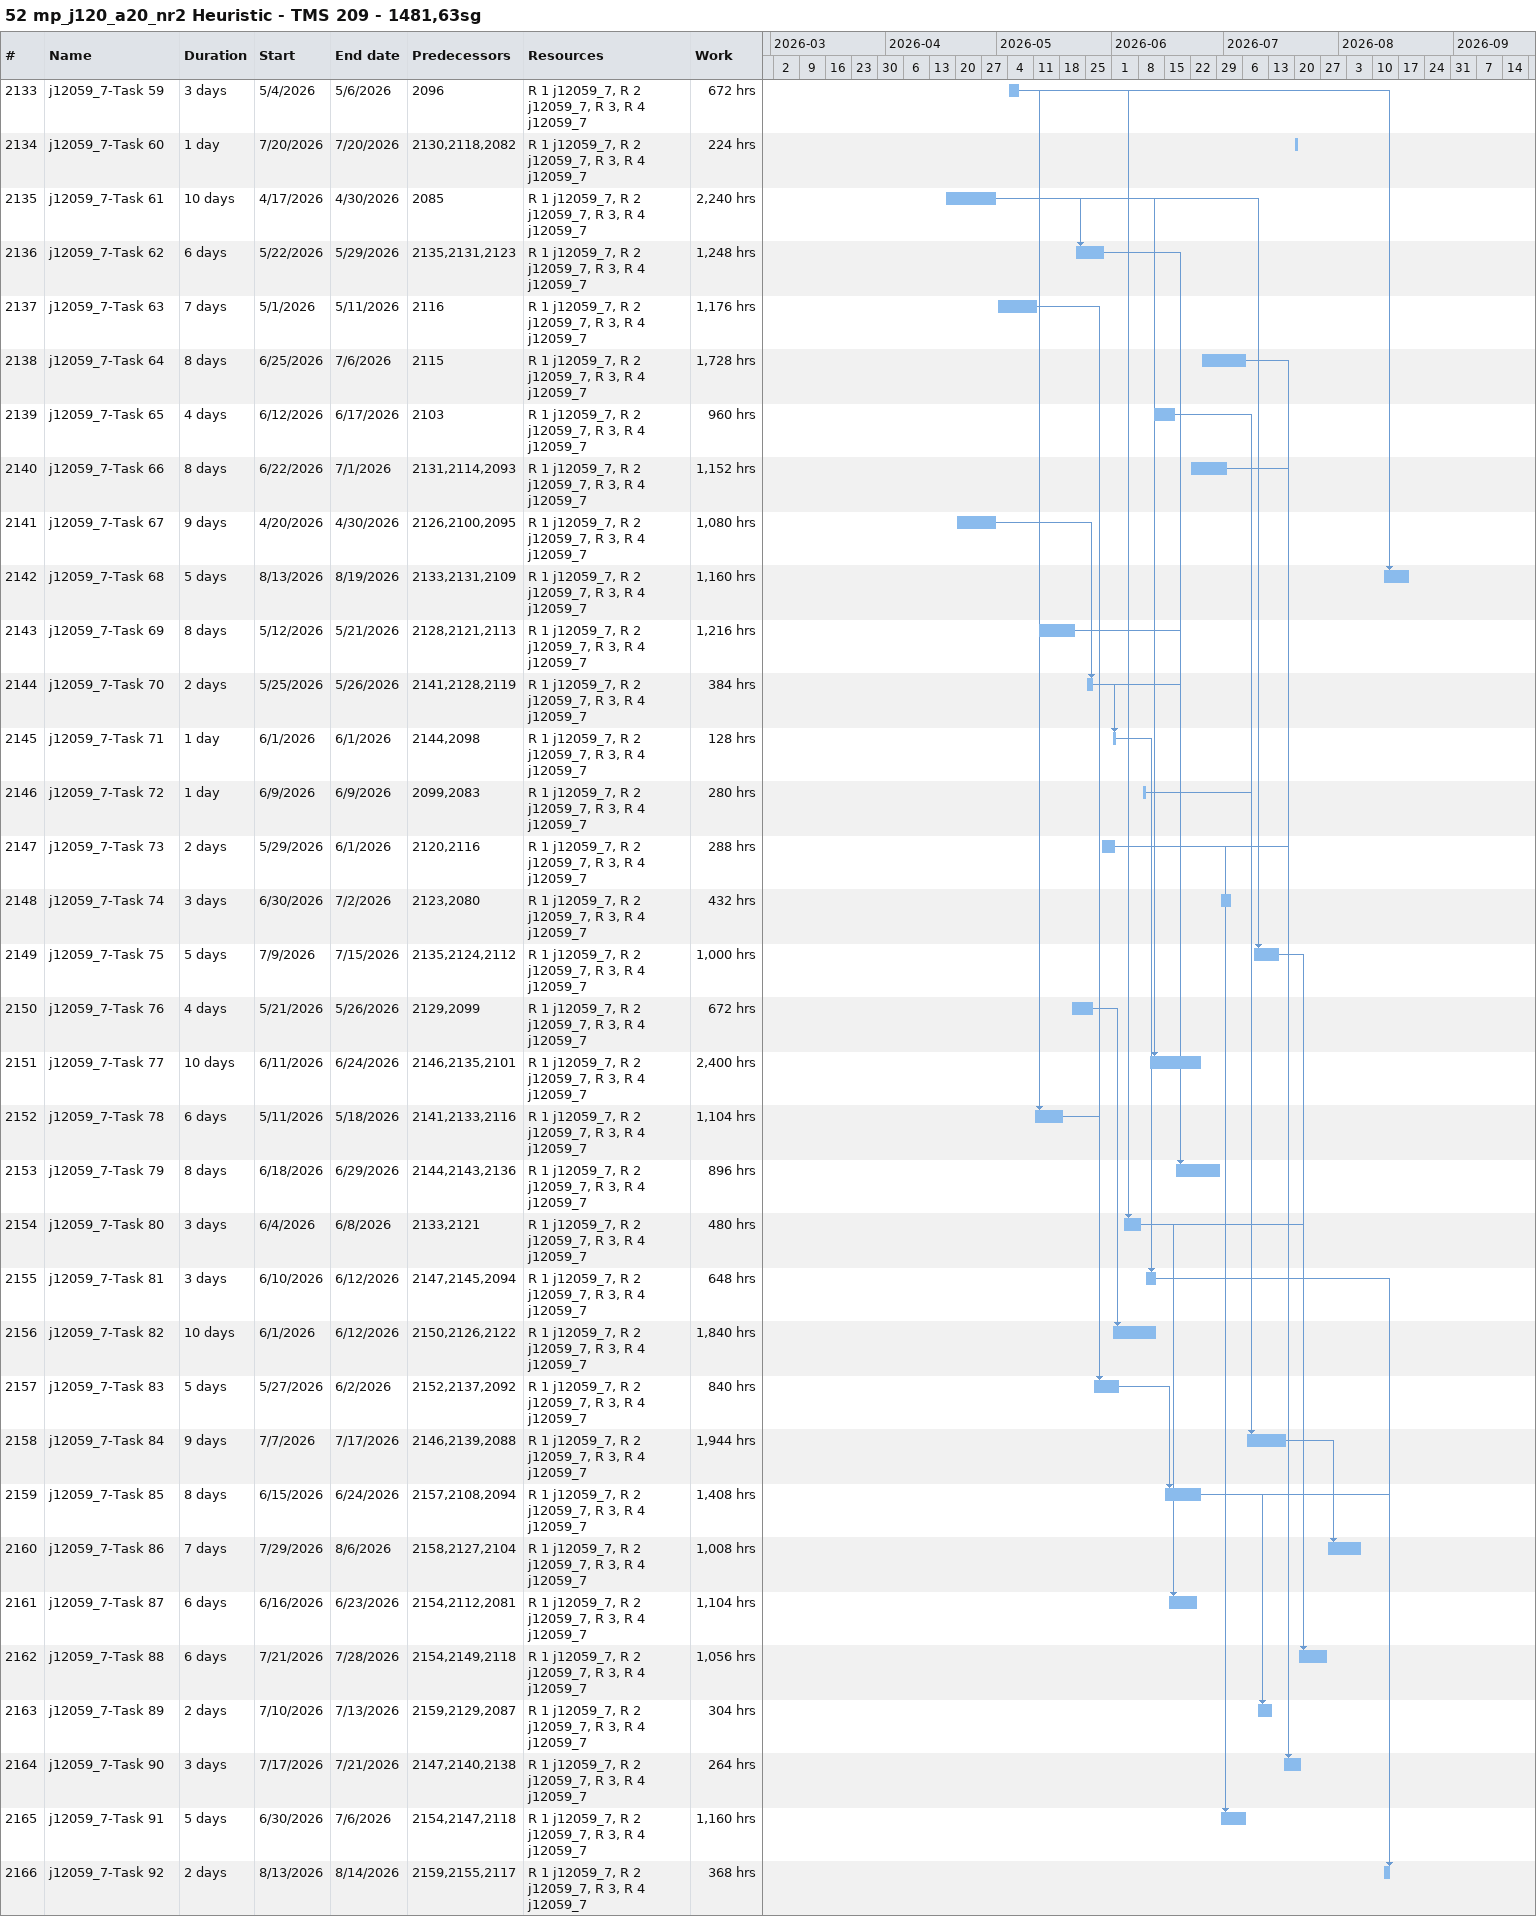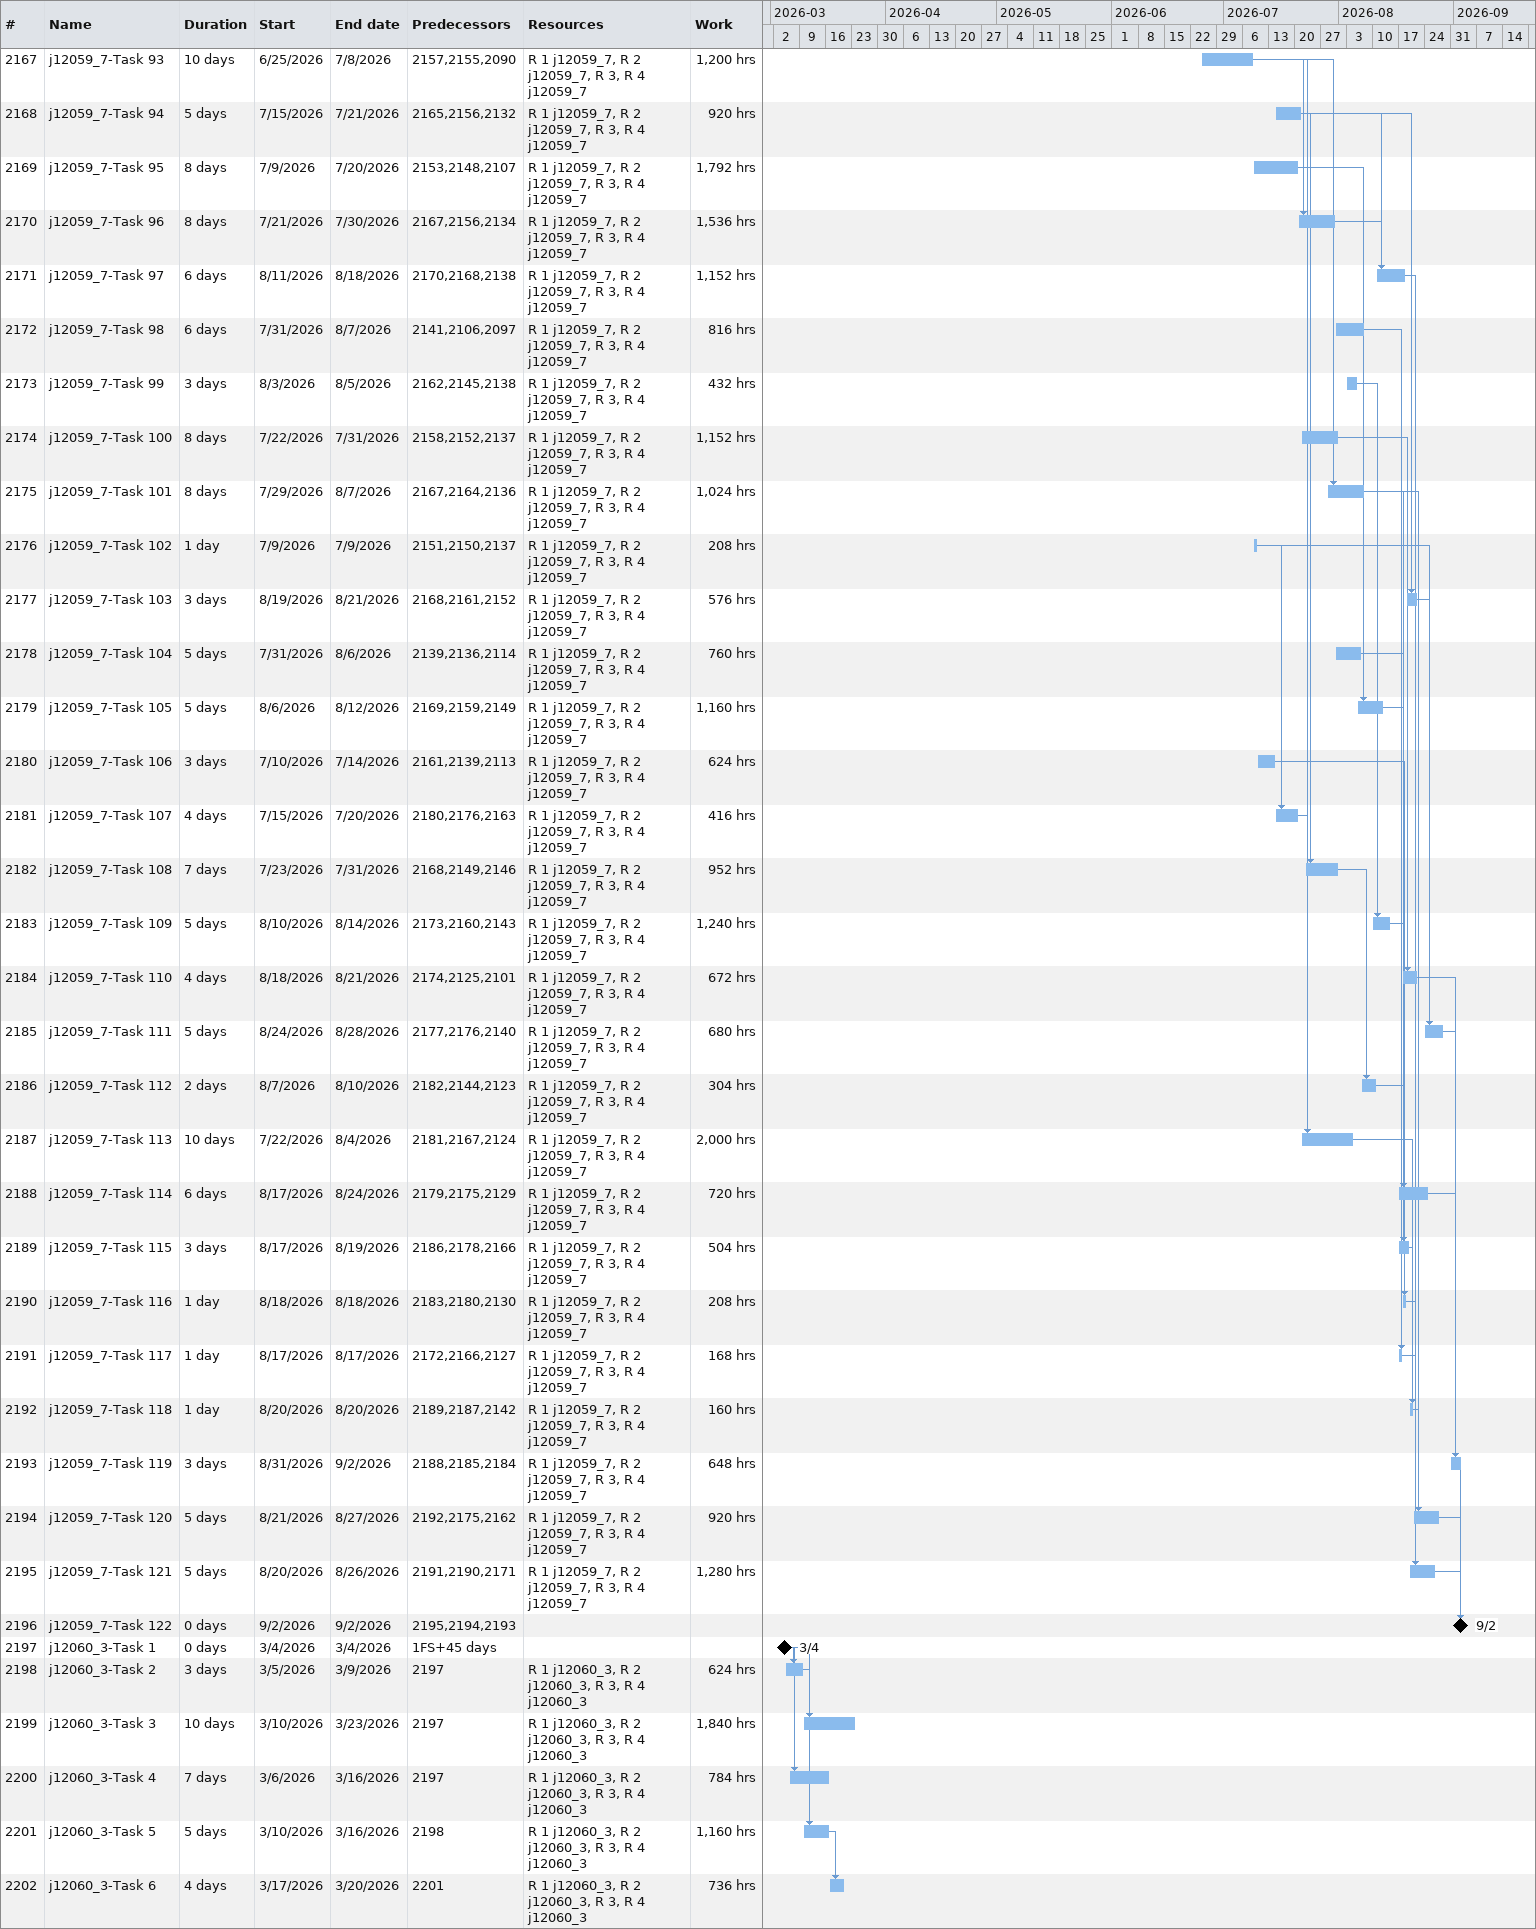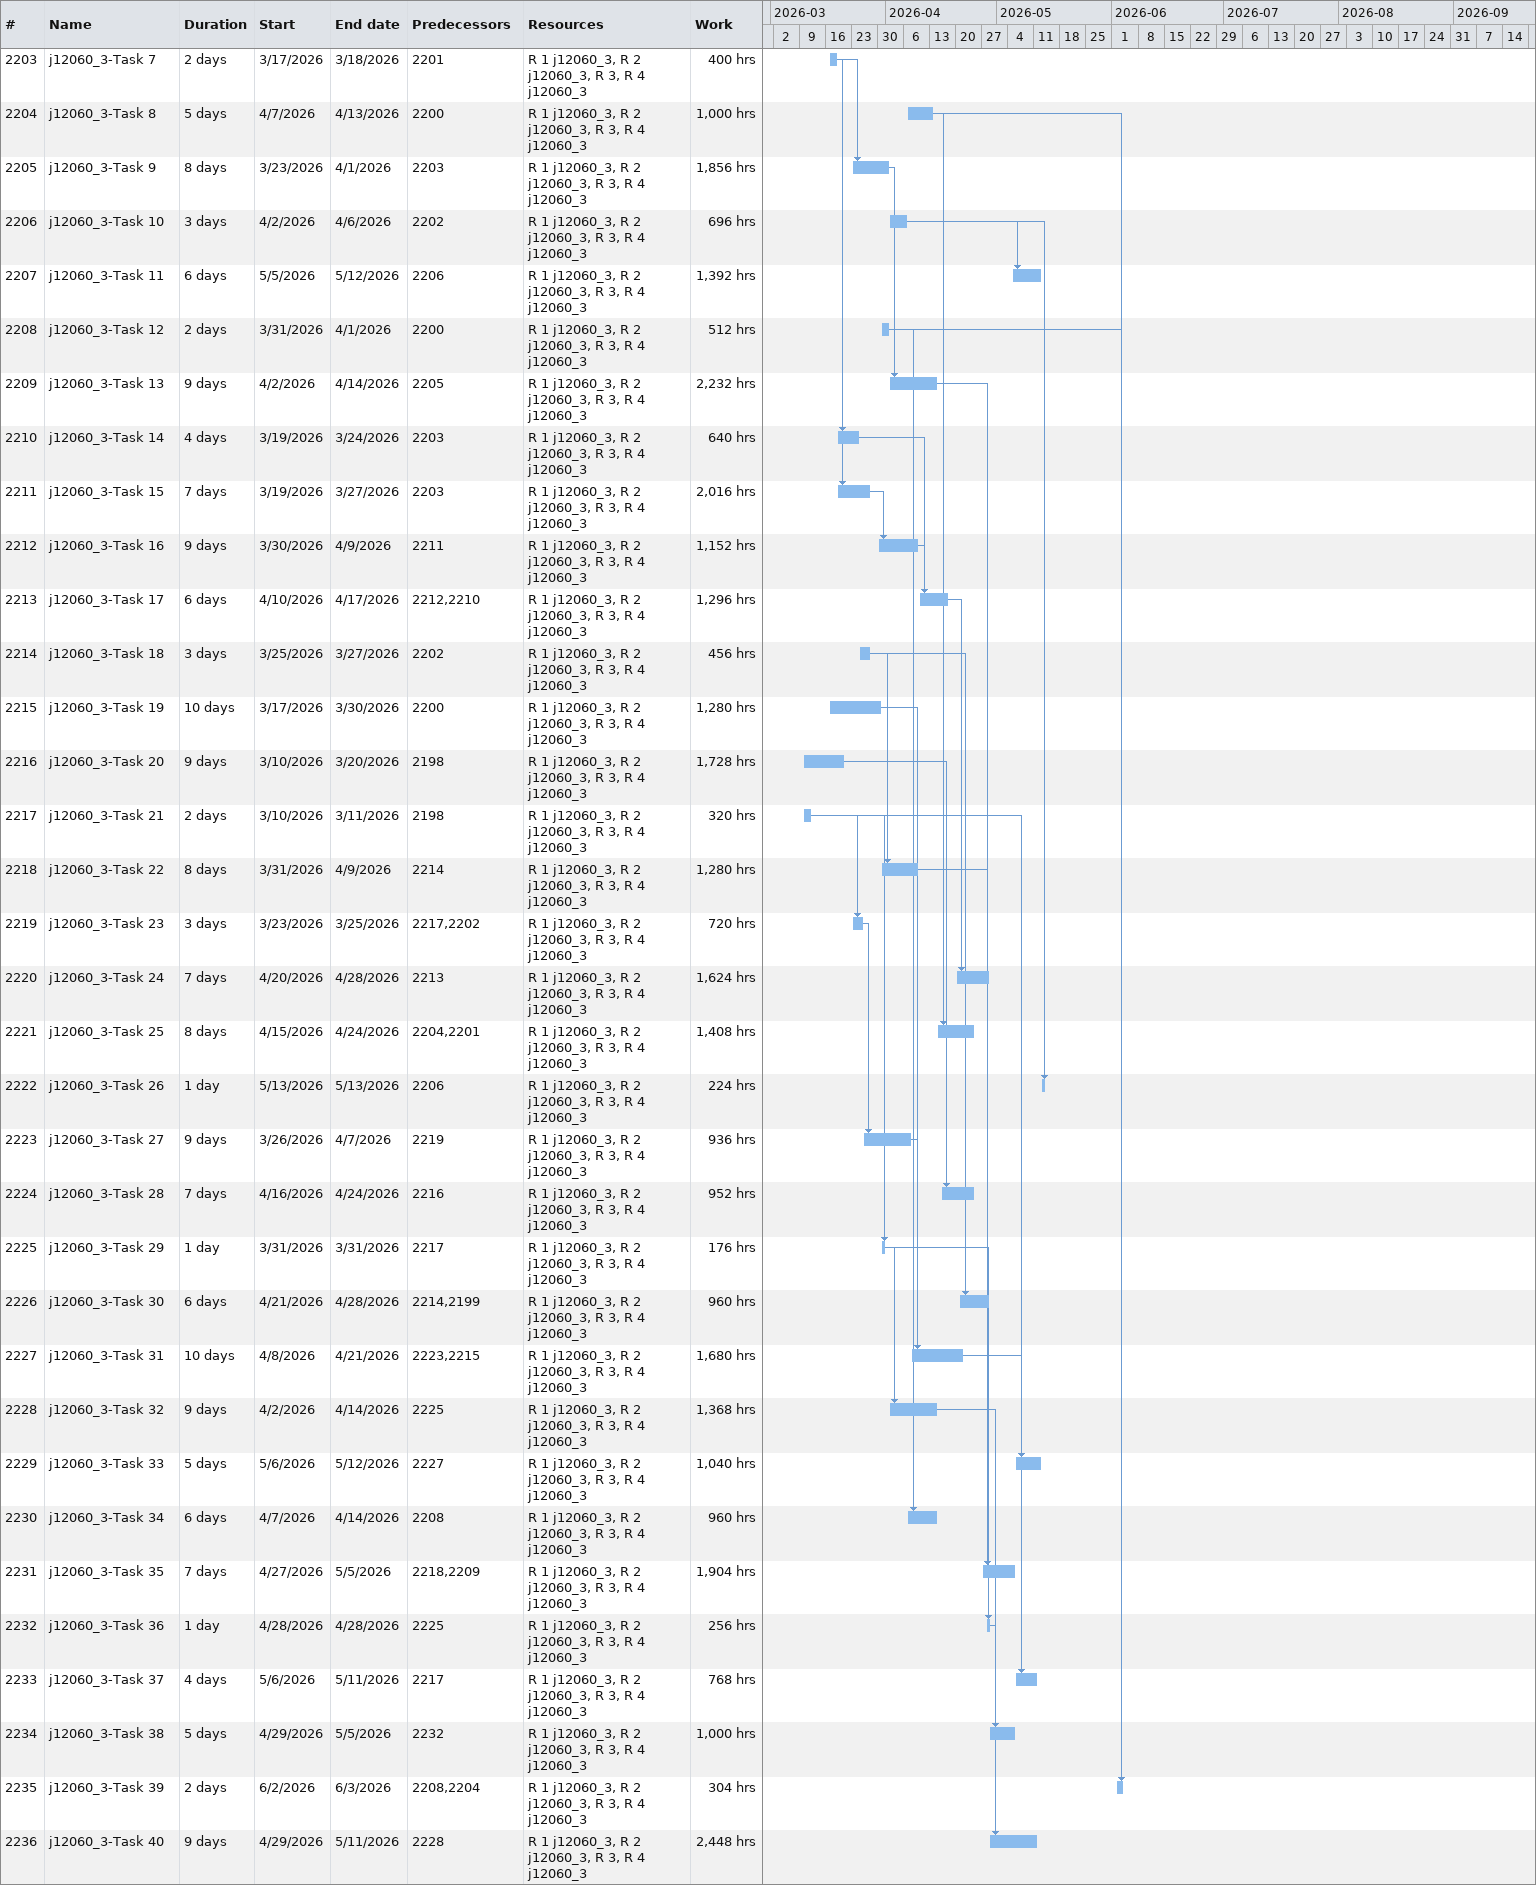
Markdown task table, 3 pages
52 mp_j120_a20_nr2 Heuristic - TMS 209 - 1481,63sg

| ID | Task | Duration | Start | Finish | Predecessors | Resources | Work (h) |
|---|---|---|---|---|---|---|---|
| 2133 | j12059_7-Task 59 | 3d | 2026-05-04 | 2026-05-06 | 2096 | R 1 j12059_7, R 2 j12059_7, R 3, R 4 j12059_7 | 672 |
| 2134 | j12059_7-Task 60 | 1d | 2026-07-20 | 2026-07-20 | 2130, 2118, 2082 | R 1 j12059_7, R 2 j12059_7, R 3, R 4 j12059_7 | 224 |
| 2135 | j12059_7-Task 61 | 10d | 2026-04-17 | 2026-04-30 | 2085 | R 1 j12059_7, R 2 j12059_7, R 3, R 4 j12059_7 | 2240 |
| 2136 | j12059_7-Task 62 | 6d | 2026-05-22 | 2026-05-29 | 2135, 2131, 2123 | R 1 j12059_7, R 2 j12059_7, R 3, R 4 j12059_7 | 1248 |
| 2137 | j12059_7-Task 63 | 7d | 2026-05-01 | 2026-05-11 | 2116 | R 1 j12059_7, R 2 j12059_7, R 3, R 4 j12059_7 | 1176 |
| 2138 | j12059_7-Task 64 | 8d | 2026-06-25 | 2026-07-06 | 2115 | R 1 j12059_7, R 2 j12059_7, R 3, R 4 j12059_7 | 1728 |
| 2139 | j12059_7-Task 65 | 4d | 2026-06-12 | 2026-06-17 | 2103 | R 1 j12059_7, R 2 j12059_7, R 3, R 4 j12059_7 | 960 |
| 2140 | j12059_7-Task 66 | 8d | 2026-06-22 | 2026-07-01 | 2131, 2114, 2093 | R 1 j12059_7, R 2 j12059_7, R 3, R 4 j12059_7 | 1152 |
| 2141 | j12059_7-Task 67 | 9d | 2026-04-20 | 2026-04-30 | 2126, 2100, 2095 | R 1 j12059_7, R 2 j12059_7, R 3, R 4 j12059_7 | 1080 |
| 2142 | j12059_7-Task 68 | 5d | 2026-08-13 | 2026-08-19 | 2133, 2131, 2109 | R 1 j12059_7, R 2 j12059_7, R 3, R 4 j12059_7 | 1160 |
| 2143 | j12059_7-Task 69 | 8d | 2026-05-12 | 2026-05-21 | 2128, 2121, 2113 | R 1 j12059_7, R 2 j12059_7, R 3, R 4 j12059_7 | 1216 |
| 2144 | j12059_7-Task 70 | 2d | 2026-05-25 | 2026-05-26 | 2141, 2128, 2119 | R 1 j12059_7, R 2 j12059_7, R 3, R 4 j12059_7 | 384 |
| 2145 | j12059_7-Task 71 | 1d | 2026-06-01 | 2026-06-01 | 2144, 2098 | R 1 j12059_7, R 2 j12059_7, R 3, R 4 j12059_7 | 128 |
| 2146 | j12059_7-Task 72 | 1d | 2026-06-09 | 2026-06-09 | 2099, 2083 | R 1 j12059_7, R 2 j12059_7, R 3, R 4 j12059_7 | 280 |
| 2147 | j12059_7-Task 73 | 2d | 2026-05-29 | 2026-06-01 | 2120, 2116 | R 1 j12059_7, R 2 j12059_7, R 3, R 4 j12059_7 | 288 |
| 2148 | j12059_7-Task 74 | 3d | 2026-06-30 | 2026-07-02 | 2123, 2080 | R 1 j12059_7, R 2 j12059_7, R 3, R 4 j12059_7 | 432 |
| 2149 | j12059_7-Task 75 | 5d | 2026-07-09 | 2026-07-15 | 2135, 2124, 2112 | R 1 j12059_7, R 2 j12059_7, R 3, R 4 j12059_7 | 1000 |
| 2150 | j12059_7-Task 76 | 4d | 2026-05-21 | 2026-05-26 | 2129, 2099 | R 1 j12059_7, R 2 j12059_7, R 3, R 4 j12059_7 | 672 |
| 2151 | j12059_7-Task 77 | 10d | 2026-06-11 | 2026-06-24 | 2146, 2135, 2101 | R 1 j12059_7, R 2 j12059_7, R 3, R 4 j12059_7 | 2400 |
| 2152 | j12059_7-Task 78 | 6d | 2026-05-11 | 2026-05-18 | 2141, 2133, 2116 | R 1 j12059_7, R 2 j12059_7, R 3, R 4 j12059_7 | 1104 |
| 2153 | j12059_7-Task 79 | 8d | 2026-06-18 | 2026-06-29 | 2144, 2143, 2136 | R 1 j12059_7, R 2 j12059_7, R 3, R 4 j12059_7 | 896 |
| 2154 | j12059_7-Task 80 | 3d | 2026-06-04 | 2026-06-08 | 2133, 2121 | R 1 j12059_7, R 2 j12059_7, R 3, R 4 j12059_7 | 480 |
| 2155 | j12059_7-Task 81 | 3d | 2026-06-10 | 2026-06-12 | 2147, 2145, 2094 | R 1 j12059_7, R 2 j12059_7, R 3, R 4 j12059_7 | 648 |
| 2156 | j12059_7-Task 82 | 10d | 2026-06-01 | 2026-06-12 | 2150, 2126, 2122 | R 1 j12059_7, R 2 j12059_7, R 3, R 4 j12059_7 | 1840 |
| 2157 | j12059_7-Task 83 | 5d | 2026-05-27 | 2026-06-02 | 2152, 2137, 2092 | R 1 j12059_7, R 2 j12059_7, R 3, R 4 j12059_7 | 840 |
| 2158 | j12059_7-Task 84 | 9d | 2026-07-07 | 2026-07-17 | 2146, 2139, 2088 | R 1 j12059_7, R 2 j12059_7, R 3, R 4 j12059_7 | 1944 |
| 2159 | j12059_7-Task 85 | 8d | 2026-06-15 | 2026-06-24 | 2157, 2108, 2094 | R 1 j12059_7, R 2 j12059_7, R 3, R 4 j12059_7 | 1408 |
| 2160 | j12059_7-Task 86 | 7d | 2026-07-29 | 2026-08-06 | 2158, 2127, 2104 | R 1 j12059_7, R 2 j12059_7, R 3, R 4 j12059_7 | 1008 |
| 2161 | j12059_7-Task 87 | 6d | 2026-06-16 | 2026-06-23 | 2154, 2112, 2081 | R 1 j12059_7, R 2 j12059_7, R 3, R 4 j12059_7 | 1104 |
| 2162 | j12059_7-Task 88 | 6d | 2026-07-21 | 2026-07-28 | 2154, 2149, 2118 | R 1 j12059_7, R 2 j12059_7, R 3, R 4 j12059_7 | 1056 |
| 2163 | j12059_7-Task 89 | 2d | 2026-07-10 | 2026-07-13 | 2159, 2129, 2087 | R 1 j12059_7, R 2 j12059_7, R 3, R 4 j12059_7 | 304 |
| 2164 | j12059_7-Task 90 | 3d | 2026-07-17 | 2026-07-21 | 2147, 2140, 2138 | R 1 j12059_7, R 2 j12059_7, R 3, R 4 j12059_7 | 264 |
| 2165 | j12059_7-Task 91 | 5d | 2026-06-30 | 2026-07-06 | 2154, 2147, 2118 | R 1 j12059_7, R 2 j12059_7, R 3, R 4 j12059_7 | 1160 |
| 2166 | j12059_7-Task 92 | 2d | 2026-08-13 | 2026-08-14 | 2159, 2155, 2117 | R 1 j12059_7, R 2 j12059_7, R 3, R 4 j12059_7 | 368 |
| 2167 | j12059_7-Task 93 | 10d | 2026-06-25 | 2026-07-08 | 2157, 2155, 2090 | R 1 j12059_7, R 2 j12059_7, R 3, R 4 j12059_7 | 1200 |
| 2168 | j12059_7-Task 94 | 5d | 2026-07-15 | 2026-07-21 | 2165, 2156, 2132 | R 1 j12059_7, R 2 j12059_7, R 3, R 4 j12059_7 | 920 |
| 2169 | j12059_7-Task 95 | 8d | 2026-07-09 | 2026-07-20 | 2153, 2148, 2107 | R 1 j12059_7, R 2 j12059_7, R 3, R 4 j12059_7 | 1792 |
| 2170 | j12059_7-Task 96 | 8d | 2026-07-21 | 2026-07-30 | 2167, 2156, 2134 | R 1 j12059_7, R 2 j12059_7, R 3, R 4 j12059_7 | 1536 |
| 2171 | j12059_7-Task 97 | 6d | 2026-08-11 | 2026-08-18 | 2170, 2168, 2138 | R 1 j12059_7, R 2 j12059_7, R 3, R 4 j12059_7 | 1152 |
| 2172 | j12059_7-Task 98 | 6d | 2026-07-31 | 2026-08-07 | 2141, 2106, 2097 | R 1 j12059_7, R 2 j12059_7, R 3, R 4 j12059_7 | 816 |
| 2173 | j12059_7-Task 99 | 3d | 2026-08-03 | 2026-08-05 | 2162, 2145, 2138 | R 1 j12059_7, R 2 j12059_7, R 3, R 4 j12059_7 | 432 |
| 2174 | j12059_7-Task 100 | 8d | 2026-07-22 | 2026-07-31 | 2158, 2152, 2137 | R 1 j12059_7, R 2 j12059_7, R 3, R 4 j12059_7 | 1152 |
| 2175 | j12059_7-Task 101 | 8d | 2026-07-29 | 2026-08-07 | 2167, 2164, 2136 | R 1 j12059_7, R 2 j12059_7, R 3, R 4 j12059_7 | 1024 |
| 2176 | j12059_7-Task 102 | 1d | 2026-07-09 | 2026-07-09 | 2151, 2150, 2137 | R 1 j12059_7, R 2 j12059_7, R 3, R 4 j12059_7 | 208 |
| 2177 | j12059_7-Task 103 | 3d | 2026-08-19 | 2026-08-21 | 2168, 2161, 2152 | R 1 j12059_7, R 2 j12059_7, R 3, R 4 j12059_7 | 576 |
| 2178 | j12059_7-Task 104 | 5d | 2026-07-31 | 2026-08-06 | 2139, 2136, 2114 | R 1 j12059_7, R 2 j12059_7, R 3, R 4 j12059_7 | 760 |
| 2179 | j12059_7-Task 105 | 5d | 2026-08-06 | 2026-08-12 | 2169, 2159, 2149 | R 1 j12059_7, R 2 j12059_7, R 3, R 4 j12059_7 | 1160 |
| 2180 | j12059_7-Task 106 | 3d | 2026-07-10 | 2026-07-14 | 2161, 2139, 2113 | R 1 j12059_7, R 2 j12059_7, R 3, R 4 j12059_7 | 624 |
| 2181 | j12059_7-Task 107 | 4d | 2026-07-15 | 2026-07-20 | 2180, 2176, 2163 | R 1 j12059_7, R 2 j12059_7, R 3, R 4 j12059_7 | 416 |
| 2182 | j12059_7-Task 108 | 7d | 2026-07-23 | 2026-07-31 | 2168, 2149, 2146 | R 1 j12059_7, R 2 j12059_7, R 3, R 4 j12059_7 | 952 |
| 2183 | j12059_7-Task 109 | 5d | 2026-08-10 | 2026-08-14 | 2173, 2160, 2143 | R 1 j12059_7, R 2 j12059_7, R 3, R 4 j12059_7 | 1240 |
| 2184 | j12059_7-Task 110 | 4d | 2026-08-18 | 2026-08-21 | 2174, 2125, 2101 | R 1 j12059_7, R 2 j12059_7, R 3, R 4 j12059_7 | 672 |
| 2185 | j12059_7-Task 111 | 5d | 2026-08-24 | 2026-08-28 | 2177, 2176, 2140 | R 1 j12059_7, R 2 j12059_7, R 3, R 4 j12059_7 | 680 |
| 2186 | j12059_7-Task 112 | 2d | 2026-08-07 | 2026-08-10 | 2182, 2144, 2123 | R 1 j12059_7, R 2 j12059_7, R 3, R 4 j12059_7 | 304 |
| 2187 | j12059_7-Task 113 | 10d | 2026-07-22 | 2026-08-04 | 2181, 2167, 2124 | R 1 j12059_7, R 2 j12059_7, R 3, R 4 j12059_7 | 2000 |
| 2188 | j12059_7-Task 114 | 6d | 2026-08-17 | 2026-08-24 | 2179, 2175, 2129 | R 1 j12059_7, R 2 j12059_7, R 3, R 4 j12059_7 | 720 |
| 2189 | j12059_7-Task 115 | 3d | 2026-08-17 | 2026-08-19 | 2186, 2178, 2166 | R 1 j12059_7, R 2 j12059_7, R 3, R 4 j12059_7 | 504 |
| 2190 | j12059_7-Task 116 | 1d | 2026-08-18 | 2026-08-18 | 2183, 2180, 2130 | R 1 j12059_7, R 2 j12059_7, R 3, R 4 j12059_7 | 208 |
| 2191 | j12059_7-Task 117 | 1d | 2026-08-17 | 2026-08-17 | 2172, 2166, 2127 | R 1 j12059_7, R 2 j12059_7, R 3, R 4 j12059_7 | 168 |
| 2192 | j12059_7-Task 118 | 1d | 2026-08-20 | 2026-08-20 | 2189, 2187, 2142 | R 1 j12059_7, R 2 j12059_7, R 3, R 4 j12059_7 | 160 |
| 2193 | j12059_7-Task 119 | 3d | 2026-08-31 | 2026-09-02 | 2188, 2185, 2184 | R 1 j12059_7, R 2 j12059_7, R 3, R 4 j12059_7 | 648 |
| 2194 | j12059_7-Task 120 | 5d | 2026-08-21 | 2026-08-27 | 2192, 2175, 2162 | R 1 j12059_7, R 2 j12059_7, R 3, R 4 j12059_7 | 920 |
| 2195 | j12059_7-Task 121 | 5d | 2026-08-20 | 2026-08-26 | 2191, 2190, 2171 | R 1 j12059_7, R 2 j12059_7, R 3, R 4 j12059_7 | 1280 |
| 2196 | j12059_7-Task 122 | 0d | 2026-09-02 | 2026-09-02 | 2195, 2194, 2193 |  |  |
| 2197 | j12060_3-Task 1 | 0d | 2026-03-04 | 2026-03-04 | 1FS+45d |  |  |
| 2198 | j12060_3-Task 2 | 3d | 2026-03-05 | 2026-03-09 | 2197 | R 1 j12060_3, R 2 j12060_3, R 3, R 4 j12060_3 | 624 |
| 2199 | j12060_3-Task 3 | 10d | 2026-03-10 | 2026-03-23 | 2197 | R 1 j12060_3, R 2 j12060_3, R 3, R 4 j12060_3 | 1840 |
| 2200 | j12060_3-Task 4 | 7d | 2026-03-06 | 2026-03-16 | 2197 | R 1 j12060_3, R 2 j12060_3, R 3, R 4 j12060_3 | 784 |
| 2201 | j12060_3-Task 5 | 5d | 2026-03-10 | 2026-03-16 | 2198 | R 1 j12060_3, R 2 j12060_3, R 3, R 4 j12060_3 | 1160 |
| 2202 | j12060_3-Task 6 | 4d | 2026-03-17 | 2026-03-20 | 2201 | R 1 j12060_3, R 2 j12060_3, R 3, R 4 j12060_3 | 736 |
| 2203 | j12060_3-Task 7 | 2d | 2026-03-17 | 2026-03-18 | 2201 | R 1 j12060_3, R 2 j12060_3, R 3, R 4 j12060_3 | 400 |
| 2204 | j12060_3-Task 8 | 5d | 2026-04-07 | 2026-04-13 | 2200 | R 1 j12060_3, R 2 j12060_3, R 3, R 4 j12060_3 | 1000 |
| 2205 | j12060_3-Task 9 | 8d | 2026-03-23 | 2026-04-01 | 2203 | R 1 j12060_3, R 2 j12060_3, R 3, R 4 j12060_3 | 1856 |
| 2206 | j12060_3-Task 10 | 3d | 2026-04-02 | 2026-04-06 | 2202 | R 1 j12060_3, R 2 j12060_3, R 3, R 4 j12060_3 | 696 |
| 2207 | j12060_3-Task 11 | 6d | 2026-05-05 | 2026-05-12 | 2206 | R 1 j12060_3, R 2 j12060_3, R 3, R 4 j12060_3 | 1392 |
| 2208 | j12060_3-Task 12 | 2d | 2026-03-31 | 2026-04-01 | 2200 | R 1 j12060_3, R 2 j12060_3, R 3, R 4 j12060_3 | 512 |
| 2209 | j12060_3-Task 13 | 9d | 2026-04-02 | 2026-04-14 | 2205 | R 1 j12060_3, R 2 j12060_3, R 3, R 4 j12060_3 | 2232 |
| 2210 | j12060_3-Task 14 | 4d | 2026-03-19 | 2026-03-24 | 2203 | R 1 j12060_3, R 2 j12060_3, R 3, R 4 j12060_3 | 640 |
| 2211 | j12060_3-Task 15 | 7d | 2026-03-19 | 2026-03-27 | 2203 | R 1 j12060_3, R 2 j12060_3, R 3, R 4 j12060_3 | 2016 |
| 2212 | j12060_3-Task 16 | 9d | 2026-03-30 | 2026-04-09 | 2211 | R 1 j12060_3, R 2 j12060_3, R 3, R 4 j12060_3 | 1152 |
| 2213 | j12060_3-Task 17 | 6d | 2026-04-10 | 2026-04-17 | 2212, 2210 | R 1 j12060_3, R 2 j12060_3, R 3, R 4 j12060_3 | 1296 |
| 2214 | j12060_3-Task 18 | 3d | 2026-03-25 | 2026-03-27 | 2202 | R 1 j12060_3, R 2 j12060_3, R 3, R 4 j12060_3 | 456 |
| 2215 | j12060_3-Task 19 | 10d | 2026-03-17 | 2026-03-30 | 2200 | R 1 j12060_3, R 2 j12060_3, R 3, R 4 j12060_3 | 1280 |
| 2216 | j12060_3-Task 20 | 9d | 2026-03-10 | 2026-03-20 | 2198 | R 1 j12060_3, R 2 j12060_3, R 3, R 4 j12060_3 | 1728 |
| 2217 | j12060_3-Task 21 | 2d | 2026-03-10 | 2026-03-11 | 2198 | R 1 j12060_3, R 2 j12060_3, R 3, R 4 j12060_3 | 320 |
| 2218 | j12060_3-Task 22 | 8d | 2026-03-31 | 2026-04-09 | 2214 | R 1 j12060_3, R 2 j12060_3, R 3, R 4 j12060_3 | 1280 |
| 2219 | j12060_3-Task 23 | 3d | 2026-03-23 | 2026-03-25 | 2217, 2202 | R 1 j12060_3, R 2 j12060_3, R 3, R 4 j12060_3 | 720 |
| 2220 | j12060_3-Task 24 | 7d | 2026-04-20 | 2026-04-28 | 2213 | R 1 j12060_3, R 2 j12060_3, R 3, R 4 j12060_3 | 1624 |
| 2221 | j12060_3-Task 25 | 8d | 2026-04-15 | 2026-04-24 | 2204, 2201 | R 1 j12060_3, R 2 j12060_3, R 3, R 4 j12060_3 | 1408 |
| 2222 | j12060_3-Task 26 | 1d | 2026-05-13 | 2026-05-13 | 2206 | R 1 j12060_3, R 2 j12060_3, R 3, R 4 j12060_3 | 224 |
| 2223 | j12060_3-Task 27 | 9d | 2026-03-26 | 2026-04-07 | 2219 | R 1 j12060_3, R 2 j12060_3, R 3, R 4 j12060_3 | 936 |
| 2224 | j12060_3-Task 28 | 7d | 2026-04-16 | 2026-04-24 | 2216 | R 1 j12060_3, R 2 j12060_3, R 3, R 4 j12060_3 | 952 |
| 2225 | j12060_3-Task 29 | 1d | 2026-03-31 | 2026-03-31 | 2217 | R 1 j12060_3, R 2 j12060_3, R 3, R 4 j12060_3 | 176 |
| 2226 | j12060_3-Task 30 | 6d | 2026-04-21 | 2026-04-28 | 2214, 2199 | R 1 j12060_3, R 2 j12060_3, R 3, R 4 j12060_3 | 960 |
| 2227 | j12060_3-Task 31 | 10d | 2026-04-08 | 2026-04-21 | 2223, 2215 | R 1 j12060_3, R 2 j12060_3, R 3, R 4 j12060_3 | 1680 |
| 2228 | j12060_3-Task 32 | 9d | 2026-04-02 | 2026-04-14 | 2225 | R 1 j12060_3, R 2 j12060_3, R 3, R 4 j12060_3 | 1368 |
| 2229 | j12060_3-Task 33 | 5d | 2026-05-06 | 2026-05-12 | 2227 | R 1 j12060_3, R 2 j12060_3, R 3, R 4 j12060_3 | 1040 |
| 2230 | j12060_3-Task 34 | 6d | 2026-04-07 | 2026-04-14 | 2208 | R 1 j12060_3, R 2 j12060_3, R 3, R 4 j12060_3 | 960 |
| 2231 | j12060_3-Task 35 | 7d | 2026-04-27 | 2026-05-05 | 2218, 2209 | R 1 j12060_3, R 2 j12060_3, R 3, R 4 j12060_3 | 1904 |
| 2232 | j12060_3-Task 36 | 1d | 2026-04-28 | 2026-04-28 | 2225 | R 1 j12060_3, R 2 j12060_3, R 3, R 4 j12060_3 | 256 |
| 2233 | j12060_3-Task 37 | 4d | 2026-05-06 | 2026-05-11 | 2217 | R 1 j12060_3, R 2 j12060_3, R 3, R 4 j12060_3 | 768 |
| 2234 | j12060_3-Task 38 | 5d | 2026-04-29 | 2026-05-05 | 2232 | R 1 j12060_3, R 2 j12060_3, R 3, R 4 j12060_3 | 1000 |
| 2235 | j12060_3-Task 39 | 2d | 2026-06-02 | 2026-06-03 | 2208, 2204 | R 1 j12060_3, R 2 j12060_3, R 3, R 4 j12060_3 | 304 |
| 2236 | j12060_3-Task 40 | 9d | 2026-04-29 | 2026-05-11 | 2228 | R 1 j12060_3, R 2 j12060_3, R 3, R 4 j12060_3 | 2448 |
